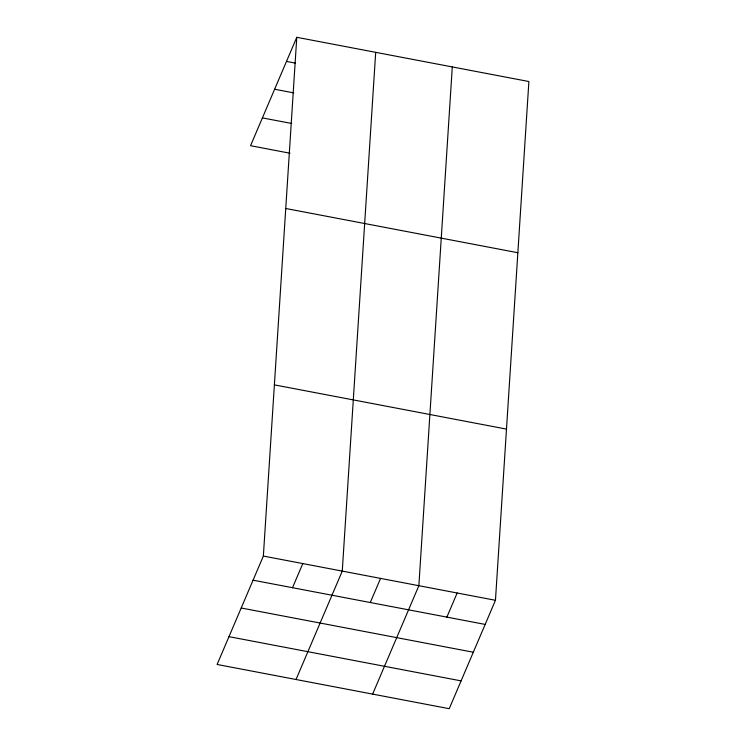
<?xml version="1.0" encoding="UTF-8"?>
<svg xmlns="http://www.w3.org/2000/svg" width="746" height="746" viewBox="0 0 746 746"><rect width="100%" height="100%" fill="white"/><g stroke="black" fill="none" stroke-linecap="round" stroke-linejoin="round"><path stroke-width="1.12" d="M263.357 556.059L296.777 37.3L528.886 81.528L495.456 600.297L449.223 708.7L217.114 664.472L263.357 556.059L495.456 600.297M375.695 52.341L342.265 571.1L296.031 679.503M452.29 66.935L418.86 585.694L372.627 694.106M296.777 37.3L250.544 145.703L289.998 153.228M292.516 587.708L302.811 563.584M370.277 602.526L380.563 578.402M446.873 617.119L457.158 592.995M286.492 61.424L295.509 63.149M274.631 89.24L293.793 92.896M262.405 117.896L291.714 123.482M285.746 208.488L517.855 252.726M274.388 384.871L506.487 429.099M253.062 580.192L485.17 624.421M241.2 607.999L473.3 652.237M228.975 636.655L461.084 680.884"/></g></svg>
